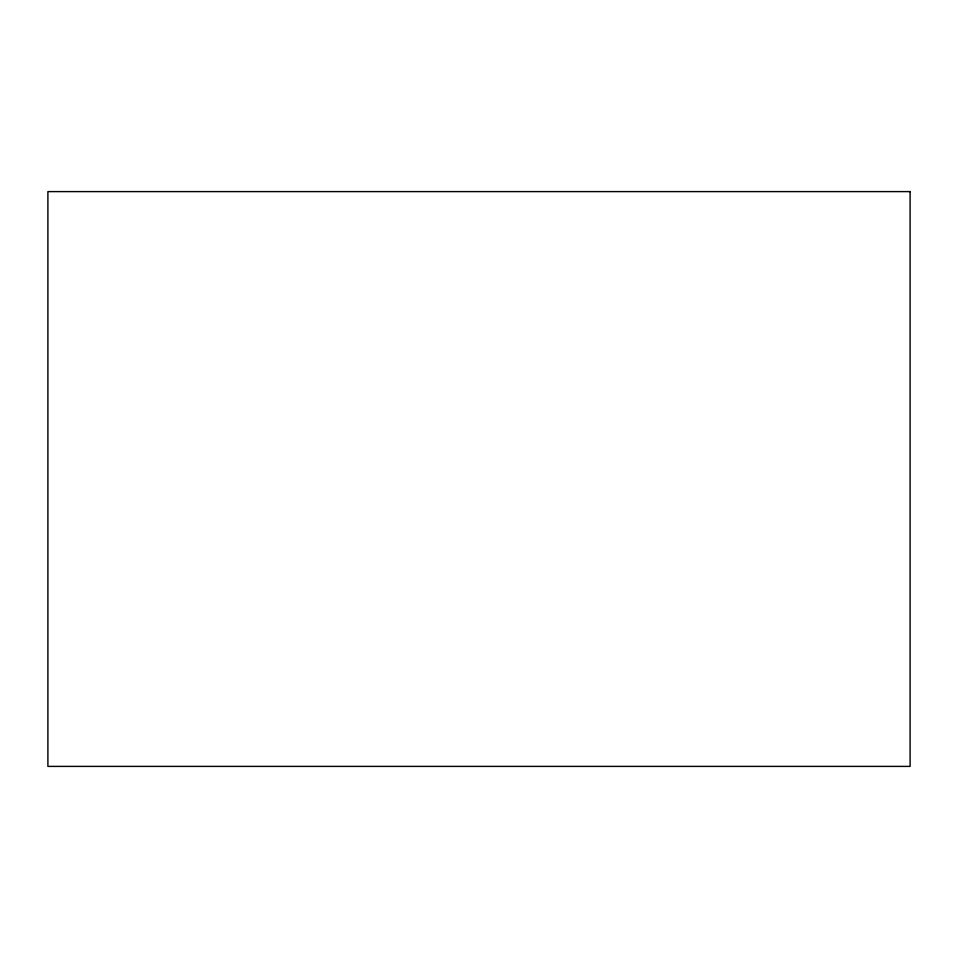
<?xml version="1.0" encoding="UTF-8"?>
<svg xmlns="http://www.w3.org/2000/svg" width="958" height="958" viewBox="0 0 958 958"><rect width="100%" height="100%" fill="white"/><g stroke="black" fill="none" stroke-linecap="round" stroke-linejoin="round"><path stroke-width="1.44" d="M910.1 191.6L47.9 191.6L47.9 766.4L910.1 766.4L910.1 191.6"/></g></svg>
